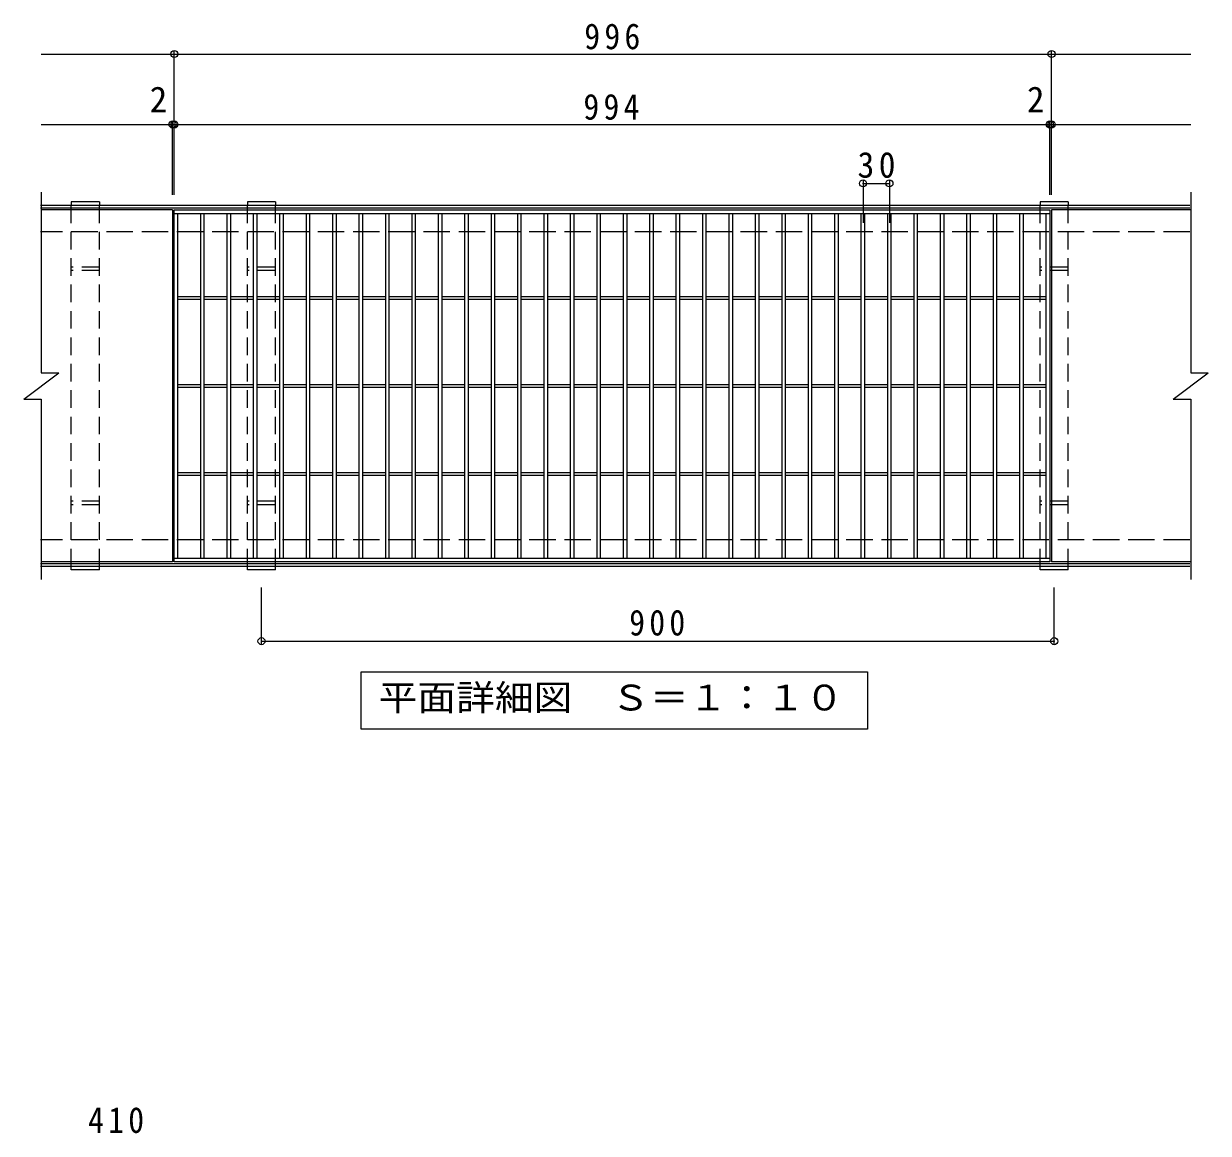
# Model space of a CAD drawing. Units: millimetres on the paper, enlarged 2 times, with parts at other scales. Extents: x -363 to 464, y -387 to 310.
# Drawn here: x -119.6 to 149.4, y 58.1 to 310.2 of the extents above; entities that cross this region are included whole.
import ezdxf
from ezdxf.enums import TextEntityAlignment as Align

# ---------------------------------------------------------------- set-up
doc = ezdxf.new("R2010")
doc.units = ezdxf.units.MM
doc.header["$LTSCALE"] = 2
doc.header["$PDMODE"] = 32
doc.header["$PDSIZE"] = 1.6
doc.linetypes.add('DASHED2', pattern=[3, 2, -1])
doc.linetypes.add('DASHED3', pattern=[4, 3, -1])
for name, color, linetype, lineweight in [('C-1', 2, 'Continuous', 9), ('C-2', 3, 'Continuous', 9), ('C-4', 7, 'Continuous', 9), ('C-5', 7, 'Continuous', 9), ('C-8', 3, 'DASHED2', 9), ('D-4', 7, 'Continuous', 9)]:
    doc.layers.add(name, color=color, linetype=linetype, lineweight=lineweight)
doc.styles.add('ＭＳ ゴシック', font='')
doc.styles.get('ＭＳ ゴシック').set_extended_font_data('MS Gothic')

msp = doc.modelspace()

# ---------------------------------------------------------------- linework, layer by layer
at = {"layer": 'C-1'}
for p, q in [((145.192, 268.886), (-115.808, 268.886)), ((145.192, 268.286), (-115.808, 268.286)), ((145.192, 187.486), (-115.808, 187.486)), ((145.192, 186.886), (-115.808, 186.886))]:
    msp.add_line(p, q, dxfattribs=at)
at = {"layer": 'C-1', "linetype": 'DASHED3'}
for p, q in [((145.192, 262.886), (-115.808, 262.886)), ((145.192, 192.886), (-115.808, 192.886))]:
    msp.add_line(p, q, dxfattribs=at)
at = {"layer": 'C-2'}
for p, q in [((-115.608, 271.886), (-115.608, 230.886)), ((145.392, 271.886), (145.392, 230.886)), ((-85.808, 267.886), (-115.608, 267.886)), ((-85.808, 267.886), (-85.808, 187.886)), ((-85.408, 267.086), (113.392, 267.086)), ((-84.608, 188.686), (-84.608, 267.086)), ((-79.408, 188.686), (-79.408, 267.086)), ((-78.608, 188.686), (-78.608, 267.086)), ((-73.408, 188.686), (-73.408, 267.086)), ((-72.608, 188.686), (-72.608, 267.086)), ((-67.408, 188.686), (-67.408, 267.086)), ((-66.608, 188.686), (-66.608, 267.086)), ((-61.408, 188.686), (-61.408, 267.086)), ((-60.608, 188.686), (-60.608, 267.086)), ((-55.408, 188.686), (-55.408, 267.086)), ((-54.608, 188.686), (-54.608, 267.086)), ((-49.408, 188.686), (-49.408, 267.086)), ((-48.608, 188.686), (-48.608, 267.086)), ((-43.408, 188.686), (-43.408, 267.086)), ((-42.608, 188.686), (-42.608, 267.086)), ((-37.408, 188.686), (-37.408, 267.086)), ((-36.608, 188.686), (-36.608, 267.086)), ((-31.408, 188.686), (-31.408, 267.086)), ((-30.608, 188.686), (-30.608, 267.086)), ((-25.408, 188.686), (-25.408, 267.086)), ((-24.608, 188.686), (-24.608, 267.086)), ((-19.408, 188.686), (-19.408, 267.086)), ((-18.608, 188.686), (-18.608, 267.086)), ((-13.408, 188.686), (-13.408, 267.086)), ((-12.608, 188.686), (-12.608, 267.086)), ((-7.408, 188.686), (-7.408, 267.086)), ((-6.608, 188.686), (-6.608, 267.086)), ((-1.408, 188.686), (-1.408, 267.086)), ((-0.608, 188.686), (-0.608, 267.086)), ((4.592, 188.686), (4.592, 267.086)), ((5.392, 188.686), (5.392, 267.086)), ((10.592, 188.686), (10.592, 267.086)), ((11.392, 188.686), (11.392, 267.086)), ((16.592, 188.686), (16.592, 267.086)), ((17.392, 188.686), (17.392, 267.086)), ((22.592, 188.686), (22.592, 267.086)), ((23.392, 188.686), (23.392, 267.086)), ((28.592, 188.686), (28.592, 267.086)), ((29.392, 188.686), (29.392, 267.086)), ((34.592, 188.686), (34.592, 267.086)), ((35.392, 188.686), (35.392, 267.086)), ((40.592, 188.686), (40.592, 267.086)), ((41.392, 188.686), (41.392, 267.086)), ((46.592, 188.686), (46.592, 267.086)), ((47.392, 188.686), (47.392, 267.086)), ((52.592, 188.686), (52.592, 267.086)), ((53.392, 188.686), (53.392, 267.086)), ((58.592, 188.686), (58.592, 267.086)), ((59.392, 188.686), (59.392, 267.086)), ((64.592, 188.686), (64.592, 267.086)), ((65.392, 188.686), (65.392, 267.086)), ((70.592, 188.686), (70.592, 267.086)), ((71.392, 188.686), (71.392, 267.086)), ((76.592, 188.686), (76.592, 267.086)), ((77.392, 188.686), (77.392, 267.086)), ((82.592, 188.686), (82.592, 267.086)), ((83.392, 188.686), (83.392, 267.086)), ((88.592, 188.686), (88.592, 267.086)), ((89.392, 188.686), (89.392, 267.086)), ((94.592, 188.686), (94.592, 267.086)), ((95.392, 188.686), (95.392, 267.086)), ((100.592, 188.686), (100.592, 267.086)), ((101.392, 188.686), (101.392, 267.086)), ((106.592, 188.686), (106.592, 267.086)), ((107.392, 188.686), (107.392, 267.086)), ((112.592, 188.686), (112.592, 267.086)), ((113.392, 267.886), (113.392, 187.886)), ((113.792, 267.886), (113.792, 187.886)), ((145.392, 267.886), (113.792, 267.886)), ((-84.608, 248.186), (-79.408, 248.186)), ((-84.608, 247.586), (-79.408, 247.586)), ((-78.608, 248.186), (-73.408, 248.186)), ((-78.608, 247.586), (-73.408, 247.586)), ((-72.608, 248.186), (-67.408, 248.186)), ((-72.608, 247.586), (-67.408, 247.586)), ((-66.608, 248.186), (-61.408, 248.186)), ((-66.608, 247.586), (-61.408, 247.586)), ((-60.608, 248.186), (-55.408, 248.186)), ((-60.608, 247.586), (-55.408, 247.586)), ((-54.608, 248.186), (-49.408, 248.186)), ((-54.608, 247.586), (-49.408, 247.586)), ((-48.608, 248.186), (-43.408, 248.186)), ((-48.608, 247.586), (-43.408, 247.586)), ((-42.608, 248.186), (-37.408, 248.186)), ((-42.608, 247.586), (-37.408, 247.586)), ((-36.608, 248.186), (-31.408, 248.186)), ((-36.608, 247.586), (-31.408, 247.586)), ((-30.608, 248.186), (-25.408, 248.186)), ((-30.608, 247.586), (-25.408, 247.586)), ((-24.608, 248.186), (-19.408, 248.186)), ((-24.608, 247.586), (-19.408, 247.586)), ((-18.608, 248.186), (-13.408, 248.186)), ((-18.608, 247.586), (-13.408, 247.586)), ((-12.608, 248.186), (-7.408, 248.186)), ((-12.608, 247.586), (-7.408, 247.586)), ((-6.608, 248.186), (-1.408, 248.186)), ((-6.608, 247.586), (-1.408, 247.586)), ((-0.608, 248.186), (4.592, 248.186)), ((-0.608, 247.586), (4.592, 247.586)), ((5.392, 248.186), (10.592, 248.186)), ((5.392, 247.586), (10.592, 247.586)), ((11.392, 248.186), (16.592, 248.186)), ((11.392, 247.586), (16.592, 247.586)), ((17.392, 248.186), (22.592, 248.186)), ((17.392, 247.586), (22.592, 247.586)), ((23.392, 248.186), (28.592, 248.186)), ((23.392, 247.586), (28.592, 247.586)), ((29.392, 248.186), (34.592, 248.186)), ((29.392, 247.586), (34.592, 247.586)), ((35.392, 248.186), (40.592, 248.186)), ((35.392, 247.586), (40.592, 247.586)), ((41.392, 248.186), (46.592, 248.186)), ((41.392, 247.586), (46.592, 247.586)), ((47.392, 248.186), (52.592, 248.186)), ((47.392, 247.586), (52.592, 247.586)), ((53.392, 248.186), (58.592, 248.186)), ((53.392, 247.586), (58.592, 247.586)), ((59.392, 248.186), (64.592, 248.186)), ((59.392, 247.586), (64.592, 247.586)), ((65.392, 248.186), (70.592, 248.186)), ((65.392, 247.586), (70.592, 247.586)), ((71.392, 248.186), (76.592, 248.186)), ((71.392, 247.586), (76.592, 247.586)), ((77.392, 248.186), (82.592, 248.186)), ((77.392, 247.586), (82.592, 247.586)), ((83.392, 248.186), (88.592, 248.186)), ((83.392, 247.586), (88.592, 247.586)), ((89.392, 248.186), (94.592, 248.186)), ((89.392, 247.586), (94.592, 247.586)), ((95.392, 248.186), (100.592, 248.186)), ((95.392, 247.586), (100.592, 247.586)), ((101.392, 248.186), (106.592, 248.186)), ((101.392, 247.586), (106.592, 247.586)), ((107.392, 248.186), (112.592, 248.186)), ((107.392, 247.586), (112.592, 247.586)), ((-119.608, 224.886), (-111.608, 230.886)), ((-115.608, 230.886), (-111.608, 230.886)), ((141.392, 224.886), (149.392, 230.886)), ((145.392, 230.886), (149.392, 230.886)), ((-84.608, 228.186), (-79.408, 228.186)), ((-84.608, 227.586), (-79.408, 227.586)), ((-78.608, 228.186), (-73.408, 228.186)), ((-78.608, 227.586), (-73.408, 227.586)), ((-72.608, 228.186), (-67.408, 228.186)), ((-72.608, 227.586), (-67.408, 227.586)), ((-66.608, 228.186), (-61.408, 228.186)), ((-66.608, 227.586), (-61.408, 227.586)), ((-60.608, 228.186), (-55.408, 228.186)), ((-60.608, 227.586), (-55.408, 227.586)), ((-54.608, 228.186), (-49.408, 228.186)), ((-54.608, 227.586), (-49.408, 227.586)), ((-48.608, 228.186), (-43.408, 228.186)), ((-48.608, 227.586), (-43.408, 227.586)), ((-42.608, 228.186), (-37.408, 228.186)), ((-42.608, 227.586), (-37.408, 227.586)), ((-36.608, 228.186), (-31.408, 228.186)), ((-36.608, 227.586), (-31.408, 227.586)), ((-30.608, 228.186), (-25.408, 228.186)), ((-30.608, 227.586), (-25.408, 227.586)), ((-24.608, 228.186), (-19.408, 228.186)), ((-24.608, 227.586), (-19.408, 227.586)), ((-18.608, 228.186), (-13.408, 228.186)), ((-18.608, 227.586), (-13.408, 227.586)), ((-12.608, 228.186), (-7.408, 228.186)), ((-12.608, 227.586), (-7.408, 227.586)), ((-6.608, 228.186), (-1.408, 228.186)), ((-6.608, 227.586), (-1.408, 227.586)), ((-0.608, 228.186), (4.592, 228.186)), ((-0.608, 227.586), (4.592, 227.586)), ((5.392, 228.186), (10.592, 228.186)), ((5.392, 227.586), (10.592, 227.586)), ((11.392, 228.186), (16.592, 228.186)), ((11.392, 227.586), (16.592, 227.586)), ((17.392, 228.186), (22.592, 228.186)), ((17.392, 227.586), (22.592, 227.586)), ((23.392, 228.186), (28.592, 228.186)), ((23.392, 227.586), (28.592, 227.586)), ((29.392, 228.186), (34.592, 228.186)), ((29.392, 227.586), (34.592, 227.586)), ((35.392, 228.186), (40.592, 228.186)), ((35.392, 227.586), (40.592, 227.586)), ((41.392, 228.186), (46.592, 228.186)), ((41.392, 227.586), (46.592, 227.586)), ((47.392, 228.186), (52.592, 228.186)), ((47.392, 227.586), (52.592, 227.586)), ((53.392, 228.186), (58.592, 228.186)), ((53.392, 227.586), (58.592, 227.586)), ((59.392, 228.186), (64.592, 228.186)), ((59.392, 227.586), (64.592, 227.586)), ((65.392, 228.186), (70.592, 228.186)), ((65.392, 227.586), (70.592, 227.586)), ((71.392, 228.186), (76.592, 228.186)), ((71.392, 227.586), (76.592, 227.586)), ((77.392, 228.186), (82.592, 228.186)), ((77.392, 227.586), (82.592, 227.586)), ((83.392, 228.186), (88.592, 228.186)), ((83.392, 227.586), (88.592, 227.586)), ((89.392, 228.186), (94.592, 228.186)), ((89.392, 227.586), (94.592, 227.586)), ((95.392, 228.186), (100.592, 228.186)), ((95.392, 227.586), (100.592, 227.586)), ((101.392, 228.186), (106.592, 228.186)), ((101.392, 227.586), (106.592, 227.586)), ((107.392, 228.186), (112.592, 228.186)), ((107.392, 227.586), (112.592, 227.586)), ((-119.608, 224.886), (-115.608, 224.886)), ((-115.608, 224.886), (-115.608, 183.886)), ((141.392, 224.886), (145.392, 224.886)), ((145.392, 224.886), (145.392, 183.886)), ((-84.608, 208.186), (-79.408, 208.186)), ((-84.608, 207.586), (-79.408, 207.586)), ((-78.608, 208.186), (-73.408, 208.186)), ((-78.608, 207.586), (-73.408, 207.586)), ((-72.608, 208.186), (-67.408, 208.186)), ((-72.608, 207.586), (-67.408, 207.586)), ((-66.608, 208.186), (-61.408, 208.186)), ((-66.608, 207.586), (-61.408, 207.586)), ((-60.608, 208.186), (-55.408, 208.186)), ((-60.608, 207.586), (-55.408, 207.586)), ((-54.608, 208.186), (-49.408, 208.186)), ((-54.608, 207.586), (-49.408, 207.586)), ((-48.608, 208.186), (-43.408, 208.186)), ((-48.608, 207.586), (-43.408, 207.586)), ((-42.608, 208.186), (-37.408, 208.186)), ((-42.608, 207.586), (-37.408, 207.586)), ((-36.608, 208.186), (-31.408, 208.186)), ((-36.608, 207.586), (-31.408, 207.586)), ((-30.608, 208.186), (-25.408, 208.186)), ((-30.608, 207.586), (-25.408, 207.586)), ((-24.608, 208.186), (-19.408, 208.186)), ((-24.608, 207.586), (-19.408, 207.586)), ((-18.608, 208.186), (-13.408, 208.186)), ((-18.608, 207.586), (-13.408, 207.586)), ((-12.608, 208.186), (-7.408, 208.186)), ((-12.608, 207.586), (-7.408, 207.586)), ((-6.608, 208.186), (-1.408, 208.186)), ((-6.608, 207.586), (-1.408, 207.586)), ((-0.608, 208.186), (4.592, 208.186)), ((-0.608, 207.586), (4.592, 207.586)), ((5.392, 208.186), (10.592, 208.186)), ((5.392, 207.586), (10.592, 207.586)), ((11.392, 208.186), (16.592, 208.186)), ((11.392, 207.586), (16.592, 207.586)), ((17.392, 208.186), (22.592, 208.186)), ((17.392, 207.586), (22.592, 207.586)), ((23.392, 208.186), (28.592, 208.186)), ((23.392, 207.586), (28.592, 207.586)), ((29.392, 208.186), (34.592, 208.186)), ((29.392, 207.586), (34.592, 207.586)), ((35.392, 208.186), (40.592, 208.186)), ((35.392, 207.586), (40.592, 207.586)), ((41.392, 208.186), (46.592, 208.186)), ((41.392, 207.586), (46.592, 207.586)), ((47.392, 208.186), (52.592, 208.186)), ((47.392, 207.586), (52.592, 207.586)), ((53.392, 208.186), (58.592, 208.186)), ((53.392, 207.586), (58.592, 207.586)), ((59.392, 208.186), (64.592, 208.186)), ((59.392, 207.586), (64.592, 207.586)), ((65.392, 208.186), (70.592, 208.186)), ((65.392, 207.586), (70.592, 207.586)), ((71.392, 208.186), (76.592, 208.186)), ((71.392, 207.586), (76.592, 207.586)), ((77.392, 208.186), (82.592, 208.186)), ((77.392, 207.586), (82.592, 207.586)), ((83.392, 208.186), (88.592, 208.186)), ((83.392, 207.586), (88.592, 207.586)), ((89.392, 208.186), (94.592, 208.186)), ((89.392, 207.586), (94.592, 207.586)), ((95.392, 208.186), (100.592, 208.186)), ((95.392, 207.586), (100.592, 207.586)), ((101.392, 208.186), (106.592, 208.186)), ((101.392, 207.586), (106.592, 207.586)), ((107.392, 208.186), (112.592, 208.186)), ((107.392, 207.586), (112.592, 207.586)), ((113.392, 188.686), (-85.408, 188.686)), ((-85.808, 187.886), (-115.608, 187.886)), ((113.392, 187.886), (-85.408, 187.886)), ((145.392, 187.886), (113.792, 187.886))]:
    msp.add_line(p, q, dxfattribs=at)
msp.add_lwpolyline([(-85.408, 187.886), (-85.408, 267.886), (113.392, 267.886)], dxfattribs=at)
at = {"layer": 'C-4'}
for p, q in [((-115.608, 303.286), (145.392, 303.286)), ((-85.408, 271.286), (-85.408, 303.886)), ((113.792, 271.286), (113.792, 303.886)), ((-85.808, 271.286), (-85.808, 287.886)), ((113.392, 271.286), (113.392, 287.886)), ((-115.608, 287.286), (145.392, 287.286)), ((70.992, 274.484), (70.992, 264.917)), ((76.992, 274.484), (76.992, 264.917)), ((70.992, 273.884), (76.992, 273.884)), ((-65.608, 169.286), (-65.608, 182.086)), ((114.392, 169.286), (114.392, 182.086)), ((-65.608, 169.886), (114.392, 169.886))]:
    msp.add_line(p, q, dxfattribs=at)
for p in [(-85.408, 303.286), (113.792, 303.286), (-85.808, 287.286), (-85.408, 287.286), (113.392, 287.286), (113.792, 287.286), (70.992, 273.884), (76.992, 273.884), (-65.608, 169.886), (114.392, 169.886)]:
    msp.add_point(p, dxfattribs=at)
at = {"layer": 'C-5'}
msp.add_lwpolyline([(-43.008, 149.886), (-43.008, 162.886), (71.992, 162.886), (71.992, 149.886)], close=True, dxfattribs=at)
at = {"layer": 'C-8', "linetype": 'Continuous'}
for p, q in [((-102.408, 269.686), (-108.808, 269.686)), ((-108.808, 269.686), (-108.808, 268.886)), ((-102.408, 269.686), (-102.408, 268.886)), ((-62.408, 269.686), (-68.808, 269.686)), ((-68.808, 269.686), (-68.808, 268.886)), ((-62.408, 269.686), (-62.408, 268.886)), ((117.592, 269.686), (111.192, 269.686)), ((111.192, 269.686), (111.192, 268.886)), ((117.592, 269.686), (117.592, 268.886)), ((-108.808, 186.086), (-108.808, 186.886)), ((-102.408, 186.086), (-108.808, 186.086)), ((-102.408, 186.086), (-102.408, 186.886)), ((-68.808, 186.086), (-68.808, 186.886)), ((-62.408, 186.086), (-68.808, 186.086)), ((-62.408, 186.086), (-62.408, 186.886)), ((111.192, 186.086), (111.192, 186.886)), ((117.592, 186.086), (111.192, 186.086)), ((117.592, 186.086), (117.592, 186.886))]:
    msp.add_line(p, q, dxfattribs=at)
at = {"layer": 'C-8'}
for p, q in [((-102.408, 268.886), (-108.808, 268.886)), ((-108.808, 186.886), (-108.808, 268.886)), ((-102.408, 186.886), (-102.408, 268.886)), ((-62.408, 268.886), (-68.808, 268.886)), ((-68.808, 186.886), (-68.808, 268.886)), ((-62.408, 186.886), (-62.408, 268.886)), ((117.592, 268.886), (111.192, 268.886)), ((111.192, 186.886), (111.192, 268.886)), ((117.592, 186.886), (117.592, 268.886)), ((-102.408, 254.886), (-108.808, 254.886)), ((-102.408, 254.086), (-108.808, 254.086)), ((-62.408, 254.886), (-68.808, 254.886)), ((-62.408, 254.086), (-68.808, 254.086)), ((117.592, 254.886), (111.192, 254.886)), ((117.592, 254.086), (111.192, 254.086)), ((-102.408, 201.686), (-108.808, 201.686)), ((-102.408, 200.886), (-108.808, 200.886)), ((-62.408, 201.686), (-68.808, 201.686)), ((-62.408, 200.886), (-68.808, 200.886)), ((117.592, 201.686), (111.192, 201.686)), ((117.592, 200.886), (111.192, 200.886)), ((-102.408, 186.886), (-108.808, 186.886)), ((-62.408, 186.886), (-68.808, 186.886)), ((117.592, 186.886), (111.192, 186.886))]:
    msp.add_line(p, q, dxfattribs=at)

# ---------------------------------------------------------------- texts
at = {"layer": 'C-4', "color": 2, "style": 'ＭＳ ゴシック'}
for p in [(-91, 288.286), (108.2, 288.286)]:
    msp.add_text('2', height=5.865, dxfattribs=at).set_placement(p, align=Align.BOTTOM_LEFT)
at = {"layer": 'C-4', "color": 2, "char_height": 5.865, "attachment_point": 7, "style": 'ＭＳ ゴシック'}
for s, insert in [('\\T1.27;\\W0.9;996', (7.692, 304.286)), ('\\T1.27;\\W0.9;994', (7.492, 288.286)), ('\\T1.27;\\W0.95;30', (69.742, 275.084)), ('\\T1.27;\\W0.9;900', (17.892, 171.086))]:
    msp.add_mtext(s, dxfattribs=dict(at, insert=insert))
at = {"layer": 'C-5', "color": 2, "style": 'ＭＳ ゴシック', "width": 1.1}
msp.add_text('平面詳細図\u3000Ｓ＝１：１０', height=5.865, dxfattribs=at).set_placement((-39.008, 152.386), align=Align.BOTTOM_LEFT)
at = {"layer": 'D-4', "color": 2, "insert": (-104.985, 58.074), "char_height": 5.865, "attachment_point": 7, "style": 'ＭＳ ゴシック'}
msp.add_mtext('\\T1.27;\\W0.9;410', dxfattribs=at)

doc.saveas('drawing.dxf')
